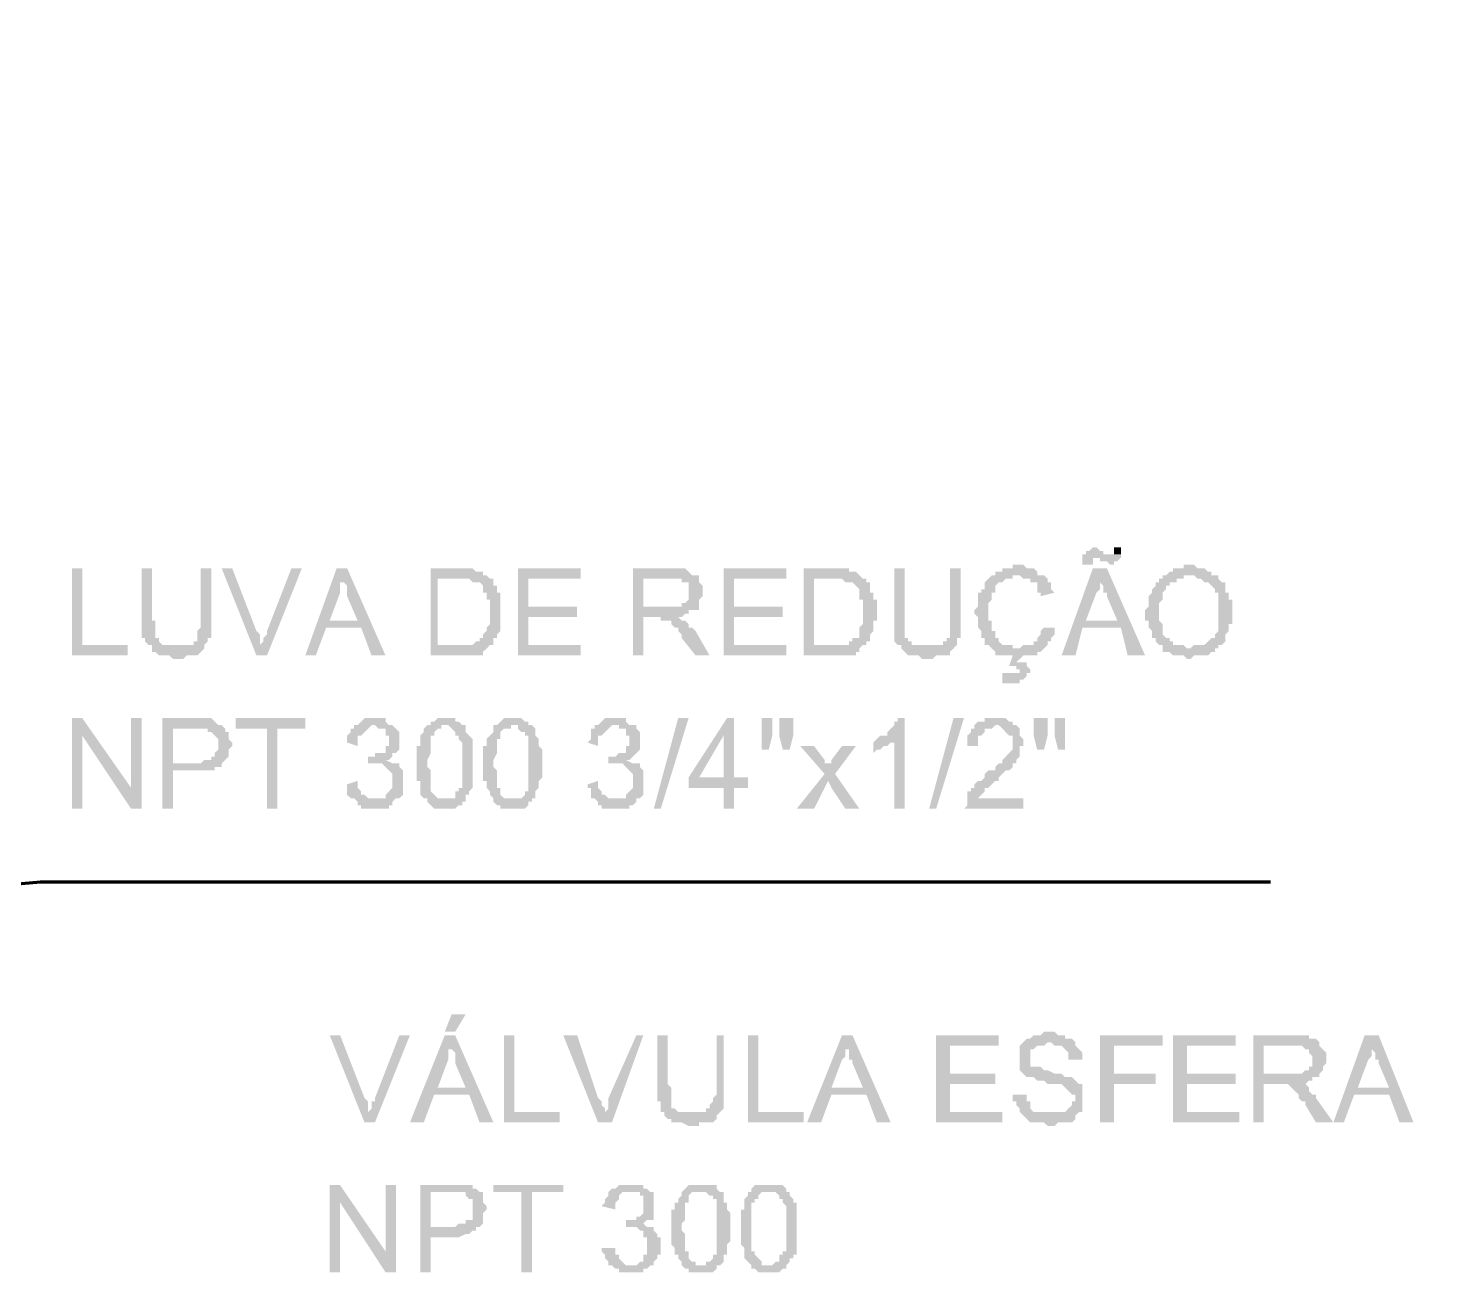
# Model space of a CAD drawing. Header units: millimetres. Extents: x 4161 to 13726, y 828 to 4470.
# Drawn here: x 8910.1 to 9028.5, y 1327.4 to 1433.7 of the extents above; entities that cross this region are included whole.
import ezdxf

# ---------------------------------------------------------------- set-up
doc = ezdxf.new("R2010")
doc.units = ezdxf.units.MM
doc.header["$LTSCALE"] = 10
doc.layers.add('AUX_01', color=1, linetype='Continuous')
doc.layers.add('H', color=7, linetype='Continuous', lineweight=100)
doc.layers.add('P', color=250, linetype='Continuous', lineweight=100)

# ---------------------------------------------------------------- blocks, each defined once
blk = doc.blocks.new('A$C264A139D')
at = {"layer": 'H', "linetype": 'Continuous'}
for points in [[(500.88, 289.41), (500.59, 289.12), (500.29, 289.12), (500.29, 288.82), (500, 288.82), (500, 288.53), (500, 288.24), (500, 287.94), (500.88, 287.94), (500.88, 288.53), (503.24, 288.53), (503.24, 288.82), (501.76, 288.82), (501.76, 289.12), (501.47, 289.12), (501.18, 289.41)], [(503.24, 289.41), (502.65, 289.41), (502.65, 288.82), (502.35, 288.82), (503.24, 288.82), (503.24, 289.12)], [(494.71, 287.94), (494.12, 287.94), (494.12, 287.65), (493.24, 287.65), (493.24, 287.35), (492.65, 287.35), (492.65, 287.06), (492.35, 287.06), (492.06, 286.76), (491.76, 286.47), (491.76, 286.18), (491.76, 285.88), (491.47, 285.88), (491.47, 285.59), (491.18, 285.59), (491.18, 284.41), (490.88, 284.12), (490.88, 283.82), (491.18, 283.53), (491.18, 282.65), (491.47, 282.35), (491.47, 281.76), (491.76, 281.76), (491.76, 281.47), (491.76, 281.18), (492.06, 281.18), (492.35, 280.88), (494.71, 280.88), (494.12, 280.88), (494.12, 281.18), (493.53, 281.18), (493.24, 281.18), (492.94, 281.47), (492.94, 281.76), (492.65, 281.76), (492.65, 282.35), (492.35, 282.35), (492.35, 283.24), (492.06, 283.24), (492.06, 284.12), (492.06, 284.71), (492.35, 285), (492.35, 285.59), (492.65, 285.59), (492.65, 285.88), (492.65, 286.18), (492.94, 286.47), (493.24, 286.47), (493.53, 286.76), (494.12, 286.76), (494.12, 287.06), (496.76, 287.06), (496.47, 287.06), (496.18, 287.06), (496.18, 287.35), (495.88, 287.65), (495.29, 287.65), (495, 287.94)], [(503.24, 288.53), (500.88, 288.53), (501.18, 288.53), (501.47, 288.53), (501.47, 288.24), (502.06, 288.24), (502.35, 287.94), (502.65, 287.94), (502.65, 288.24), (502.94, 288.24)], [(509.12, 287.94), (508.53, 287.94), (508.53, 287.65), (507.65, 287.65), (507.65, 287.35), (507.35, 287.35), (507.06, 287.06), (506.76, 287.06), (509.41, 287.06), (509.71, 286.76), (510, 286.76), (510.29, 286.47), (510.59, 286.47), (510.88, 286.18), (511.18, 285.88), (511.18, 285.59), (511.47, 285.59), (511.47, 285), (511.47, 282.94), (511.47, 282.65), (511.47, 282.35), (511.18, 282.06), (511.18, 281.76), (510.88, 281.76), (510.59, 281.47), (510.29, 281.18), (510, 281.18), (509.41, 281.18), (509.12, 280.88), (511.47, 280.88), (511.47, 281.18), (511.76, 281.18), (512.06, 281.47), (512.06, 281.76), (512.06, 282.06), (512.35, 282.35), (512.35, 282.94), (512.65, 282.94), (512.65, 285), (512.35, 285), (512.35, 285.59), (512.06, 285.59), (512.06, 285.88), (512.06, 286.18), (512.06, 286.47), (511.76, 286.47), (511.47, 286.76), (511.47, 287.06), (511.18, 287.06), (510.88, 287.06), (510.88, 287.35), (510.59, 287.35), (510.29, 287.65), (509.71, 287.65), (509.41, 287.94)], [(415.59, 287.65), (414.71, 287.65), (414.71, 280.29), (419.41, 280.29), (419.41, 281.18), (415.59, 281.18)], [(421.47, 287.65), (420.59, 287.65), (420.59, 283.24), (420.59, 281.76), (420.88, 281.76), (420.88, 281.47), (421.18, 281.18), (423.53, 281.18), (422.65, 281.18), (422.35, 281.18), (422.06, 281.47), (422.06, 281.76), (421.76, 281.76), (421.76, 282.35), (421.76, 283.24), (421.47, 283.24)], [(426.47, 287.65), (425.59, 287.65), (425.59, 282.65), (425.29, 282.35), (425.29, 282.06), (425.29, 281.76), (425.29, 281.47), (425, 281.47), (425, 281.18), (424.71, 281.18), (424.41, 281.18), (421.47, 281.18), (421.47, 280.88), (421.47, 280.59), (421.76, 280.59), (422.06, 280.29), (422.35, 280.29), (422.94, 280.29), (423.24, 280), (424.12, 280), (424.41, 280.29), (425, 280.29), (425.29, 280.29), (425.59, 280.59), (425.88, 280.88), (425.88, 281.18), (426.18, 281.47), (426.18, 281.76), (426.47, 281.76), (426.47, 282.06), (426.47, 283.24)], [(428.24, 287.65), (427.35, 287.65), (430.29, 280.29), (430.59, 281.18), (430.59, 281.47), (430.59, 281.76), (430.59, 282.06), (430.29, 282.35)], [(434.12, 287.65), (433.24, 287.65), (431.18, 282.35), (431.18, 282.06), (430.88, 281.76), (430.88, 281.47), (430.59, 281.18), (430.29, 280.29), (431.18, 280.29)], [(437.94, 287.65), (437.06, 287.65), (434.41, 280.29), (435.29, 280.29), (436.18, 282.65), (439.12, 282.65), (436.47, 283.24), (437.35, 285.59), (437.35, 285.88), (437.35, 286.47), (437.65, 286.47), (437.65, 286.76)], [(437.94, 287.65), (437.65, 286.76), (437.65, 286.47), (437.94, 286.18), (437.94, 285.59), (437.94, 285.29), (438.82, 283.24), (436.47, 283.24), (439.12, 282.65), (440, 280.29), (441.18, 280.29)], [(447.35, 287.65), (445, 287.65), (445, 280.29), (448.53, 280.29), (449.41, 280.29), (449.41, 280.59), (449.71, 280.88), (450, 281.18), (445.59, 281.18), (445.59, 286.76), (450, 286.76), (449.71, 287.06), (449.41, 287.06), (449.41, 287.35), (448.82, 287.35), (448.53, 287.65), (447.65, 287.65)], [(450, 286.76), (447.35, 286.76), (448.24, 286.76), (448.53, 286.47), (448.82, 286.47), (449.12, 286.47), (449.41, 286.18), (449.41, 285.88), (449.41, 285.59), (449.71, 285.59), (449.71, 285), (450, 285), (450, 282.94), (449.71, 282.65), (449.71, 282.35), (449.41, 282.06), (449.41, 281.76), (449.12, 281.76), (449.12, 281.47), (448.82, 281.47), (448.53, 281.18), (448.24, 281.18), (445.59, 281.18), (450, 281.18), (450.29, 281.18), (450.29, 281.47), (450.29, 281.76), (450.59, 281.76), (450.59, 282.06), (450.88, 282.35), (450.88, 282.65), (450.88, 283.24), (450.88, 284.12), (450.88, 285), (450.88, 285.59), (450.59, 285.59), (450.59, 286.18), (450.29, 286.18), (450.29, 286.47), (450.29, 286.76)], [(457.65, 287.65), (452.35, 287.65), (452.35, 280.29), (457.65, 280.29), (457.65, 281.18), (453.24, 281.18), (453.24, 283.53), (457.35, 283.53), (457.35, 284.41), (453.24, 284.41), (453.24, 286.76), (457.65, 286.76)], [(465.29, 287.65), (462.06, 287.65), (462.06, 280.29), (462.94, 280.29), (462.94, 283.53), (466.18, 283.53), (466.47, 283.82), (466.76, 283.82), (466.76, 284.12), (467.06, 284.12), (467.35, 284.12), (467.65, 284.12), (462.94, 284.41), (462.94, 286.76), (465.29, 286.76), (467.65, 287.06), (467.35, 287.06), (467.06, 287.06), (466.76, 287.35), (466.47, 287.65), (465.59, 287.65)], [(467.65, 287.06), (465.29, 286.76), (466.18, 286.76), (466.18, 286.47), (466.47, 286.47), (466.76, 286.47), (466.76, 286.18), (466.76, 285.88), (466.76, 285.59), (466.76, 285), (466.47, 284.71), (466.18, 284.71), (466.18, 284.41), (462.94, 284.41), (467.65, 284.12), (467.65, 284.41), (467.65, 284.71), (467.65, 285), (467.94, 285.29), (467.94, 285.59), (467.94, 286.18), (467.65, 286.47), (467.65, 286.76)], [(475, 287.65), (469.71, 287.65), (469.71, 280.29), (475, 280.29), (475, 281.18), (470.59, 281.18), (470.59, 283.53), (474.71, 283.53), (474.71, 284.41), (470.59, 284.41), (470.59, 286.76), (475, 286.76)], [(478.82, 287.65), (476.47, 287.65), (476.47, 280.29), (480, 280.29), (480.29, 280.29), (480.88, 280.29), (480.88, 280.59), (481.18, 280.59), (481.18, 280.88), (481.47, 281.18), (477.35, 281.18), (477.35, 286.76), (481.47, 286.76), (481.18, 287.06), (480.88, 287.35), (480.29, 287.35), (480.29, 287.65), (479.12, 287.65)], [(481.47, 286.76), (478.82, 286.76), (479.71, 286.76), (480, 286.47), (480.29, 286.47), (480.59, 286.47), (480.88, 286.18), (481.18, 285.88), (481.18, 285.59), (481.18, 285), (481.47, 285), (481.47, 282.94), (481.18, 282.65), (481.18, 282.35), (481.18, 282.06), (481.18, 281.76), (480.88, 281.76), (480.59, 281.76), (480.59, 281.47), (480.29, 281.47), (480.29, 281.18), (480, 281.18), (479.71, 281.18), (477.35, 281.18), (481.47, 281.18), (481.76, 281.18), (481.76, 281.47), (482.06, 281.47), (482.06, 281.76), (482.06, 282.06), (482.35, 282.35), (482.35, 282.65), (482.35, 283.24), (482.65, 283.24), (482.65, 284.12), (482.65, 285), (482.35, 285), (482.35, 285.59), (482.06, 285.59), (482.06, 286.18), (482.06, 286.47), (481.76, 286.47), (481.76, 286.76)], [(485, 287.65), (484.12, 287.65), (484.12, 283.24), (484.12, 281.76), (484.12, 281.47), (484.41, 281.18), (486.76, 281.18), (485.88, 281.18), (485.59, 281.18), (485.59, 281.47), (485.29, 281.47), (485.29, 281.76), (485, 281.76), (485, 282.35), (485, 283.24)], [(489.71, 287.65), (488.82, 287.65), (488.82, 282.65), (488.82, 282.35), (488.82, 282.06), (488.82, 281.76), (488.53, 281.76), (488.53, 281.47), (488.24, 281.47), (488.24, 281.18), (487.94, 281.18), (484.71, 281.18), (484.71, 280.88), (485, 280.59), (485.29, 280.29), (485.59, 280.29), (486.18, 280.29), (486.47, 280), (487.35, 280), (487.65, 280.29), (488.24, 280.29), (488.82, 280.29), (488.82, 280.59), (489.12, 280.88), (489.41, 281.18), (489.41, 281.47), (489.41, 281.76), (489.71, 281.76), (489.71, 282.06), (489.71, 283.24)], [(496.76, 287.06), (494.71, 287.06), (495, 286.76), (495.59, 286.76), (495.59, 286.47), (495.88, 286.47), (496.18, 286.47), (496.18, 286.18), (496.18, 285.59), (496.47, 285.59), (496.47, 285.29), (497.65, 285.59), (497.35, 285.88), (497.35, 286.47), (497.06, 286.47), (497.06, 286.76)], [(502.06, 287.65), (500.88, 287.65), (498.24, 280.29), (499.41, 280.29), (500, 282.65), (503.24, 282.65), (500.29, 283.24), (501.18, 285.59), (501.47, 285.88), (501.47, 286.47), (501.47, 286.76)], [(502.06, 287.65), (501.47, 286.76), (501.47, 286.47), (501.76, 286.18), (501.76, 285.59), (502.06, 285.59), (502.06, 285.29), (502.94, 283.24), (500.29, 283.24), (503.24, 282.65), (503.82, 280.29), (505.29, 280.29)], [(506.76, 287.06), (506.76, 286.76), (506.47, 286.76), (506.47, 286.47), (506.18, 286.47), (506.18, 286.18), (505.88, 285.88), (505.88, 285.59), (505.59, 285.29), (505.59, 284.41), (505.29, 284.12), (505.29, 283.82), (505.29, 283.24), (505.59, 283.24), (505.59, 282.65), (505.88, 282.35), (505.88, 281.76), (506.18, 281.76), (506.18, 281.47), (506.47, 281.18), (506.76, 281.18), (506.76, 280.88), (506.76, 280.59), (507.35, 280.59), (507.65, 280.29), (508.53, 280.29), (508.82, 280), (509.12, 280), (509.41, 280.29), (510.29, 280.29), (510.59, 280.29), (510.88, 280.59), (511.18, 280.59), (511.18, 280.88), (511.47, 280.88), (508.82, 280.88), (508.53, 281.18), (507.94, 281.18), (507.65, 281.18), (507.65, 281.47), (507.35, 281.47), (507.35, 281.76), (507.06, 281.76), (506.76, 282.06), (506.76, 282.35), (506.76, 282.94), (506.47, 283.24), (506.47, 284.71), (506.76, 285), (506.76, 285.59), (507.06, 285.88), (507.06, 286.18), (507.35, 286.18), (507.35, 286.47), (507.65, 286.47), (507.94, 286.47), (507.94, 286.76), (508.53, 286.76), (508.53, 287.06), (509.12, 287.06)], [(465.88, 283.53), (464.12, 283.53), (464.41, 283.53), (464.41, 283.24), (465, 283.24), (465.29, 283.24), (465.29, 282.94), (465.59, 282.65), (465.88, 282.65), (465.88, 282.35), (466.18, 282.06), (466.18, 281.76), (467.35, 280.29), (468.53, 280.29), (467.35, 282.35), (467.06, 282.65), (466.76, 282.65), (466.76, 282.94), (466.47, 283.24), (466.18, 283.24)], [(496.76, 282.65), (496.47, 282.35), (496.47, 282.06), (496.18, 281.76), (496.18, 281.47), (495.88, 281.47), (495.88, 281.18), (495.59, 281.18), (495, 281.18), (494.71, 280.88), (492.35, 280.88), (492.65, 280.59), (492.65, 280.29), (493.24, 280.29), (494.12, 280.29), (493.82, 279.41), (494.41, 279.41), (494.41, 279.12), (494.71, 279.12), (494.71, 278.82), (494.41, 278.82), (493.82, 278.82), (495.29, 278.82), (495.59, 278.82), (495.59, 279.12), (495.29, 279.41), (495.29, 279.71), (494.71, 279.71), (494.41, 279.71), (494.71, 280), (495, 280.29), (495.59, 280.29), (495.88, 280.29), (496.18, 280.29), (496.18, 280.59), (496.47, 280.59), (496.76, 280.88), (497.06, 281.18), (497.06, 281.47), (497.35, 281.47), (497.35, 281.76), (497.65, 282.06), (497.65, 282.65)], [(493.24, 278.82), (493.24, 277.94), (494.71, 277.94), (494.71, 278.24), (495, 278.24), (495.29, 278.53), (495.29, 278.82), (493.53, 278.82)], [(415.59, 275), (414.71, 275), (414.71, 267.35), (415.59, 267.35), (415.59, 273.53)], [(415.59, 275), (415.59, 273.53), (419.71, 267.35), (419.71, 269.12)], [(420.59, 275), (419.71, 275), (419.71, 267.35), (420.59, 267.35)], [(425.29, 275), (422.35, 275), (422.35, 267.35), (423.24, 267.35), (423.24, 270.59), (425.88, 270.59), (426.18, 270.59), (426.76, 270.59), (426.76, 270.88), (427.35, 270.88), (427.35, 271.18), (423.24, 271.18), (423.24, 274.12), (427.65, 274.12), (427.35, 274.41), (427.06, 274.41), (426.76, 274.71), (426.47, 275)], [(434.41, 275), (428.53, 275), (428.53, 274.12), (431.18, 274.12), (431.18, 267.35), (432.06, 267.35), (432.06, 274.12), (434.41, 274.12)], [(440.29, 275), (439.41, 275), (439.12, 274.71), (438.82, 274.41), (438.53, 274.41), (440.29, 274.41), (440.59, 274.12), (441.18, 274.12), (441.18, 273.82), (441.18, 273.53), (441.47, 273.53), (441.47, 272.94), (441.47, 272.65), (441.18, 272.65), (441.18, 272.35), (441.18, 272.06), (440.88, 272.06), (440.59, 272.06), (440.29, 272.06), (440.29, 271.76), (440, 271.76), (441.76, 271.76), (441.76, 272.06), (442.06, 272.06), (442.35, 272.35), (442.35, 273.82), (442.06, 274.12), (441.76, 274.41), (441.47, 274.41), (441.18, 274.71), (441.18, 275)], [(446.18, 275), (445.59, 275), (445.29, 274.71), (445, 274.71), (445, 274.41), (444.71, 274.41), (446.47, 274.41), (446.76, 274.12), (447.06, 273.82), (447.06, 273.53), (447.35, 273.53), (447.35, 273.24), (447.65, 272.94), (447.65, 271.18), (447.65, 269.12), (447.35, 269.12), (447.35, 268.82), (447.06, 268.82), (447.06, 268.53), (447.06, 268.24), (446.76, 268.24), (446.47, 268.24), (446.18, 268.24), (447.94, 268.24), (447.94, 268.53), (448.24, 268.53), (448.24, 268.82), (448.53, 269.12), (448.53, 269.71), (448.53, 270), (448.53, 272.35), (448.53, 272.65), (448.53, 272.94), (448.53, 273.24), (448.24, 273.53), (447.94, 273.82), (447.94, 274.12), (447.94, 274.41), (447.65, 274.41), (447.35, 274.71), (447.06, 274.71), (447.06, 275), (446.47, 275)], [(451.76, 275), (451.18, 275), (450.88, 274.71), (450.59, 274.41), (450.29, 274.41), (452.35, 274.41), (452.35, 274.12), (452.65, 273.82), (452.94, 273.82), (452.94, 273.53), (453.24, 273.53), (453.24, 273.24), (453.24, 272.94), (453.24, 271.18), (453.24, 269.12), (453.24, 268.82), (452.94, 268.82), (452.94, 268.53), (452.65, 268.24), (452.35, 268.24), (451.76, 268.24), (453.53, 268.24), (453.82, 268.24), (453.82, 268.53), (453.82, 268.82), (454.12, 269.12), (454.12, 269.71), (454.41, 270), (454.41, 272.35), (454.12, 272.65), (454.12, 272.94), (454.12, 273.24), (453.82, 273.53), (453.82, 273.82), (453.82, 274.12), (453.53, 274.41), (453.24, 274.41), (453.24, 274.71), (452.94, 274.71), (452.65, 275), (452.35, 275)], [(460.59, 275), (459.71, 275), (459.41, 274.71), (459.12, 274.41), (458.82, 274.41), (460.88, 274.41), (460.88, 274.12), (461.47, 274.12), (461.47, 273.82), (461.47, 273.53), (461.76, 273.53), (461.76, 272.94), (461.76, 272.65), (461.47, 272.65), (461.47, 272.35), (461.47, 272.06), (461.18, 272.06), (460.88, 272.06), (460.59, 271.76), (460.29, 271.76), (462.06, 271.76), (462.35, 272.06), (462.65, 272.35), (462.65, 273.82), (462.35, 274.12), (462.35, 274.41), (462.06, 274.41), (461.76, 274.41), (461.47, 274.71), (461.47, 275), (460.88, 275)], [(463.82, 267.35), (465.88, 275), (466.76, 275), (464.41, 267.35)], [(470.59, 275), (470, 275), (466.76, 270), (466.76, 269.12), (469.71, 269.12), (469.71, 267.35), (470.59, 267.35), (470.59, 269.12), (471.76, 269.12), (471.76, 270), (467.65, 270), (469.71, 273.53)], [(470.59, 275), (469.71, 273.53), (469.71, 270), (467.65, 270), (470.59, 270)], [(473.82, 275), (472.94, 275), (472.94, 273.53), (472.94, 272.35), (473.53, 272.35), (473.82, 273.53)], [(475.59, 275), (474.41, 275), (474.41, 273.53), (474.71, 272.35), (475.29, 272.35), (475.59, 273.53)], [(485, 275), (484.41, 275), (484.41, 274.71), (484.12, 274.71), (484.12, 274.41), (483.82, 274.12), (483.53, 273.82), (483.53, 273.53), (483.24, 273.53), (482.94, 273.53), (484.12, 273.24), (484.12, 267.35), (485, 267.35)], [(487.06, 267.35), (489.12, 275), (490, 275), (487.65, 267.35)], [(492.65, 275), (491.76, 275), (491.76, 274.71), (491.18, 274.71), (490.88, 274.41), (490.88, 274.12), (490.59, 274.12), (490.59, 273.82), (490.29, 273.53), (490.29, 273.24), (490.29, 272.94), (490.29, 272.65), (491.18, 272.65), (491.18, 273.53), (491.47, 273.53), (491.76, 273.82), (491.76, 274.12), (492.35, 274.12), (492.65, 274.41), (494.41, 274.41), (494.12, 274.41), (494.12, 274.71), (493.82, 274.71), (493.53, 275), (492.94, 275)], [(497.06, 275), (495.88, 275), (495.88, 273.53), (496.18, 272.35), (496.76, 272.35), (497.06, 273.53)], [(498.53, 275), (497.65, 275), (497.65, 273.53), (497.94, 272.35), (498.53, 272.35), (498.53, 273.53)], [(427.65, 274.12), (425.29, 274.12), (426.18, 274.12), (426.18, 273.82), (426.47, 273.82), (426.76, 273.53), (427.06, 273.24), (427.06, 272.35), (426.76, 272.06), (426.76, 271.76), (426.47, 271.76), (426.47, 271.47), (425.88, 271.47), (425.59, 271.18), (423.24, 271.18), (427.35, 271.18), (427.65, 271.47), (427.94, 271.76), (427.94, 272.35), (428.24, 272.65), (428.24, 272.94), (427.94, 273.24), (427.94, 273.82), (427.65, 273.82)], [(438.53, 274.41), (438.53, 274.12), (438.24, 274.12), (438.24, 273.82), (437.94, 273.53), (437.94, 273.24), (437.94, 272.94), (438.82, 272.65), (438.82, 273.53), (439.12, 273.53), (439.41, 273.82), (439.71, 274.12), (440, 274.41), (440.29, 274.41)], [(444.71, 274.41), (444.41, 274.12), (444.41, 273.82), (444.12, 273.53), (444.12, 273.24), (444.12, 272.65), (443.82, 272.65), (443.82, 271.18), (443.82, 269.71), (444.12, 269.71), (444.12, 269.12), (444.12, 268.82), (444.12, 268.53), (444.41, 268.24), (444.71, 268.24), (444.71, 267.94), (445, 267.65), (445.29, 267.35), (445.59, 267.35), (445.88, 267.35), (446.47, 267.35), (446.76, 267.35), (447.06, 267.35), (447.35, 267.65), (447.65, 267.65), (447.65, 267.94), (447.94, 267.94), (447.94, 268.24), (445.59, 268.24), (445.29, 268.53), (445, 268.82), (445, 269.12), (445, 270.59), (444.71, 270.88), (444.71, 271.47), (445, 272.06), (445, 273.24), (445, 273.53), (445.29, 273.53), (445.29, 273.82), (445.59, 274.12), (445.88, 274.12), (445.88, 274.41), (446.18, 274.41)], [(450.29, 274.41), (450.29, 274.12), (450.29, 273.82), (450, 273.53), (449.71, 273.24), (449.71, 272.65), (449.41, 272.65), (449.41, 271.18), (449.41, 269.71), (449.71, 269.71), (449.71, 269.12), (450, 268.82), (450, 268.53), (450.29, 268.24), (450.29, 267.94), (450.59, 267.65), (450.88, 267.65), (450.88, 267.35), (451.47, 267.35), (451.76, 267.35), (452.35, 267.35), (452.94, 267.35), (453.24, 267.65), (453.24, 267.94), (453.53, 267.94), (453.53, 268.24), (451.47, 268.24), (451.18, 268.24), (450.88, 268.53), (450.88, 268.82), (450.88, 269.12), (450.59, 269.12), (450.59, 270.59), (450.29, 270.88), (450.29, 271.47), (450.59, 272.06), (450.59, 273.24), (450.88, 273.24), (450.88, 273.53), (450.88, 273.82), (451.18, 274.12), (451.76, 274.12), (451.76, 274.41)], [(458.82, 274.41), (458.82, 274.12), (458.53, 274.12), (458.53, 273.82), (458.53, 273.53), (458.53, 273.24), (458.24, 272.94), (459.12, 272.65), (459.12, 273.53), (459.41, 273.53), (459.71, 273.82), (460, 274.12), (460.29, 274.41), (460.59, 274.41)], [(482.94, 273.53), (482.65, 273.24), (482.35, 272.94), (482.35, 272.06), (482.65, 272.35), (482.94, 272.35), (483.24, 272.65), (483.53, 272.65), (483.82, 272.94), (484.12, 272.94), (484.12, 273.24)], [(494.41, 274.41), (492.65, 274.41), (492.94, 274.41), (493.24, 274.12), (493.53, 273.82), (493.82, 273.53), (494.12, 273.53), (494.12, 273.24), (494.12, 272.35), (493.82, 272.06), (493.53, 271.76), (493.24, 271.47), (493.24, 271.18), (492.94, 271.18), (492.65, 270.88), (492.65, 270.59), (492.35, 270.59), (492.06, 270.59), (491.76, 270.29), (491.76, 270), (491.47, 269.71), (491.18, 269.71), (490.88, 269.41), (490.88, 269.12), (490.59, 269.12), (490.59, 268.82), (490.29, 268.82), (490.29, 268.53), (490.29, 268.24), (490.29, 267.65), (490, 267.35), (495, 267.35), (495, 268.24), (491.18, 268.24), (491.47, 268.53), (491.76, 268.82), (491.76, 269.12), (492.06, 269.12), (492.35, 269.41), (492.65, 269.71), (492.94, 269.71), (492.94, 270), (493.24, 270.29), (493.53, 270.59), (493.82, 270.59), (494.12, 270.88), (494.12, 271.18), (494.41, 271.18), (494.41, 271.47), (494.71, 271.76), (494.71, 272.06), (494.71, 272.65), (495, 272.65), (495, 273.24), (494.71, 273.53), (494.71, 273.82), (494.71, 274.12)], [(477.35, 272.65), (476.18, 272.65), (478.24, 270.29), (478.53, 269.71), (478.82, 269.12), (480, 267.35), (481.18, 267.35), (479.12, 270.29), (478.53, 271.18), (478.24, 271.18), (478.24, 271.47)], [(480.88, 272.65), (479.71, 272.65), (478.82, 271.47), (478.82, 271.18), (478.53, 271.18), (479.12, 270.29)], [(442.06, 271.18), (440.29, 271.18), (440.88, 271.18), (441.18, 270.88), (441.47, 270.59), (441.76, 270.29), (441.76, 269.71), (441.76, 269.12), (441.47, 268.82), (441.18, 268.53), (441.18, 268.24), (440.88, 268.24), (438.53, 268.24), (438.82, 267.94), (438.82, 267.65), (439.12, 267.65), (439.12, 267.35), (439.71, 267.35), (440, 267.35), (440.59, 267.35), (440.88, 267.35), (441.47, 267.35), (441.47, 267.65), (441.76, 267.65), (441.76, 267.94), (442.06, 268.24), (442.35, 268.24), (442.65, 268.53), (442.65, 269.12), (442.65, 270.59), (442.35, 270.88), (442.35, 271.18)], [(462.35, 271.18), (460.88, 271.18), (461.18, 271.18), (461.47, 270.88), (461.76, 270.59), (462.06, 270.29), (462.06, 269.71), (462.06, 269.12), (461.76, 268.82), (461.47, 268.53), (461.47, 268.24), (461.18, 268.24), (458.82, 268.24), (459.12, 267.94), (459.12, 267.65), (459.41, 267.65), (459.41, 267.35), (460, 267.35), (460.29, 267.35), (460.88, 267.35), (461.18, 267.35), (461.76, 267.35), (461.76, 267.65), (462.06, 267.65), (462.35, 267.94), (462.35, 268.24), (462.65, 268.24), (462.94, 268.53), (462.94, 269.12), (462.94, 270.59), (462.65, 270.88), (462.65, 271.18)], [(478.24, 270.29), (475.88, 267.35), (477.35, 267.35), (478.53, 269.71)], [(438.82, 269.71), (437.94, 269.41), (437.94, 269.12), (437.94, 268.53), (438.24, 268.24), (438.53, 268.24), (440.29, 268.24), (439.71, 268.24), (439.41, 268.53), (439.12, 268.53), (439.12, 268.82), (438.82, 269.12), (438.82, 269.41)], [(459.12, 269.71), (458.24, 269.41), (458.24, 269.12), (458.53, 269.12), (458.53, 268.53), (458.53, 268.24), (458.82, 268.24), (460.59, 268.24), (460, 268.24), (459.71, 268.53), (459.41, 268.53), (459.41, 268.82), (459.12, 269.12), (459.12, 269.41)], [(447.94, 250), (446.76, 250), (446.18, 248.53), (447.06, 248.53)], [(437.35, 248.24), (436.47, 248.24), (439.41, 240.88), (439.71, 241.76), (439.71, 242.06), (439.71, 242.35), (439.71, 242.65), (439.41, 242.94)], [(443.24, 248.24), (442.35, 248.24), (440.29, 242.94), (440.29, 242.65), (440, 242.65), (440, 242.06), (439.71, 241.76), (439.41, 240.88), (440.29, 240.88)], [(447.06, 248.24), (446.18, 248.24), (443.24, 240.88), (444.41, 240.88), (445.29, 243.24), (448.24, 243.24), (445.59, 243.82), (446.47, 246.18), (446.47, 246.47), (446.47, 247.06), (446.76, 247.06), (446.76, 247.35)], [(447.06, 248.24), (446.76, 247.35), (446.76, 247.06), (447.06, 246.76), (447.06, 246.18), (447.06, 245.88), (447.94, 243.82), (445.59, 243.82), (448.24, 243.24), (449.12, 240.88), (450.29, 240.88)], [(452.06, 248.24), (451.18, 248.24), (451.18, 240.88), (455.88, 240.88), (455.88, 241.76), (452.06, 241.76)], [(457.35, 248.24), (456.18, 248.24), (459.12, 240.88), (459.71, 241.76), (459.71, 242.06), (459.41, 242.35), (459.41, 242.65), (459.12, 242.94)], [(462.94, 248.24), (462.35, 248.24), (460, 242.94), (460, 242.65), (460, 242.06), (459.71, 241.76), (459.12, 240.88), (460.29, 240.88)], [(465, 248.24), (464.12, 248.24), (464.12, 244.12), (464.12, 242.65), (464.41, 242.65), (464.41, 242.06), (464.41, 241.76), (466.76, 241.76), (466.18, 241.76), (465.88, 241.76), (465.59, 242.06), (465.29, 242.06), (465.29, 242.35), (465.29, 242.65), (465.29, 242.94), (465.29, 243.82), (465, 244.12)], [(469.71, 248.24), (469.12, 248.24), (469.12, 243.24), (468.82, 242.94), (468.82, 242.65), (468.53, 242.35), (468.53, 242.06), (468.24, 242.06), (468.24, 241.76), (467.94, 241.76), (464.71, 241.76), (464.71, 241.47), (465, 241.18), (465.29, 241.18), (465.29, 240.88), (465.59, 240.88), (465.88, 240.88), (466.18, 240.88), (466.76, 240.59), (467.65, 240.59), (467.65, 240.88), (468.24, 240.88), (468.82, 240.88), (469.12, 241.18), (469.12, 241.47), (469.41, 241.76), (469.71, 242.06), (469.71, 242.35), (469.71, 242.65), (469.71, 244.12)], [(472.65, 248.24), (471.76, 248.24), (471.76, 240.88), (476.47, 240.88), (476.47, 241.76), (472.65, 241.76)], [(480.59, 248.24), (479.71, 248.24), (476.76, 240.88), (477.94, 240.88), (478.82, 243.24), (481.76, 243.24), (478.82, 243.82), (479.71, 246.18), (480, 246.47), (480, 247.06), (480.29, 247.06), (480.29, 247.35)], [(480.59, 248.24), (480.29, 247.35), (480.29, 247.06), (480.29, 246.76), (480.29, 246.18), (480.59, 246.18), (480.59, 245.88), (481.47, 243.82), (478.82, 243.82), (481.76, 243.24), (482.65, 240.88), (483.82, 240.88)], [(492.94, 248.24), (487.65, 248.24), (487.65, 240.88), (493.24, 240.88), (493.24, 241.76), (488.82, 241.76), (488.82, 244.12), (492.65, 244.12), (492.65, 245), (488.82, 245), (488.82, 247.35), (492.94, 247.35)], [(497.06, 248.53), (496.76, 248.53), (496.47, 248.24), (495.88, 248.24), (495.59, 247.94), (495.29, 247.94), (495, 247.65), (494.71, 247.35), (494.71, 247.06), (494.71, 245.59), (494.71, 245.29), (495, 245), (495.29, 244.71), (495.59, 244.71), (495.88, 244.71), (496.18, 244.41), (496.76, 244.41), (497.06, 244.12), (497.35, 244.12), (497.94, 244.12), (498.24, 244.12), (498.53, 243.82), (498.82, 243.53), (499.12, 243.24), (499.41, 243.24), (499.41, 242.65), (499.12, 242.65), (499.12, 242.35), (498.82, 242.06), (498.53, 241.76), (494.71, 241.76), (495, 241.47), (495.29, 241.18), (495.59, 240.88), (495.88, 240.88), (496.76, 240.88), (497.06, 240.59), (497.65, 240.59), (497.94, 240.88), (498.53, 240.88), (498.82, 240.88), (499.12, 240.88), (499.41, 241.18), (499.41, 241.47), (499.71, 241.76), (500, 241.76), (500, 242.06), (500, 242.35), (500, 242.94), (500, 243.53), (500, 243.82), (500, 244.12), (499.71, 244.12), (499.41, 244.41), (499.12, 244.71), (498.82, 244.71), (498.53, 244.71), (498.24, 245), (497.65, 245), (497.06, 245.29), (496.76, 245.29), (496.47, 245.59), (496.18, 245.59), (495.88, 245.59), (495.59, 245.59), (495.59, 245.88), (495.59, 246.76), (495.59, 247.06), (495.88, 247.06), (496.18, 247.35), (496.76, 247.35), (497.06, 247.65), (499.41, 247.65), (499.12, 247.94), (498.82, 247.94), (498.53, 247.94), (498.53, 248.24), (497.94, 248.24), (497.65, 248.53), (497.35, 248.53)], [(499.41, 247.65), (497.06, 247.65), (497.35, 247.65), (497.65, 247.35), (498.24, 247.35), (498.53, 247.06), (498.82, 246.76), (498.82, 246.18), (499.12, 246.18), (500, 246.18), (500, 246.76), (499.71, 247.06), (499.41, 247.35)], [(506.76, 248.24), (501.47, 248.24), (501.47, 240.88), (502.65, 240.88), (502.65, 244.12), (506.18, 244.12), (506.18, 245), (502.65, 245), (502.65, 247.35), (506.76, 247.35)], [(512.94, 248.24), (507.65, 248.24), (507.65, 240.88), (513.24, 240.88), (513.24, 241.76), (508.82, 241.76), (508.82, 244.12), (512.94, 244.12), (512.94, 245), (508.82, 245), (508.82, 247.35), (512.94, 247.35)], [(517.65, 248.24), (514.41, 248.24), (514.41, 240.88), (515.29, 240.88), (515.29, 244.12), (518.82, 244.12), (519.12, 244.41), (519.41, 244.41), (519.41, 244.71), (519.71, 244.71), (520, 244.71), (515.29, 245), (515.29, 247.35), (517.94, 247.35), (520, 247.65), (519.71, 247.94), (519.41, 247.94), (519.12, 247.94), (519.12, 248.24), (518.24, 248.24)], [(520, 247.65), (517.94, 247.35), (518.53, 247.35), (518.82, 247.06), (519.12, 247.06), (519.12, 246.76), (519.41, 246.47), (519.41, 246.18), (519.41, 245.59), (519.12, 245.59), (519.12, 245.29), (518.82, 245.29), (518.53, 245), (515.29, 245), (520, 244.71), (520, 245), (520.29, 245.29), (520.29, 245.59), (520.59, 245.88), (520.59, 246.18), (520.59, 246.76), (520.29, 247.06), (520, 247.35)], [(525, 248.24), (523.82, 248.24), (521.18, 240.88), (522.06, 240.88), (522.94, 243.24), (525.88, 243.24), (523.24, 243.82), (524.12, 246.18), (524.41, 246.47), (524.41, 247.06), (524.41, 247.35)], [(525, 248.24), (524.41, 247.35), (524.41, 247.06), (524.71, 246.76), (524.71, 246.18), (525, 246.18), (525, 245.88), (525.88, 243.82), (523.24, 243.82), (525.88, 243.24), (526.76, 240.88), (527.94, 240.88)], [(518.24, 244.12), (516.76, 244.12), (517.06, 244.12), (517.35, 244.12), (517.65, 243.82), (517.94, 243.53), (518.24, 243.24), (518.24, 242.94), (518.53, 242.65), (518.82, 242.65), (518.82, 242.35), (519.71, 240.88), (521.18, 240.88), (519.71, 242.94), (519.71, 243.24), (519.41, 243.24), (519.12, 243.53), (519.12, 243.82), (518.82, 244.12), (518.53, 244.12)], [(495.29, 243.24), (494.12, 243.24), (494.12, 242.65), (494.41, 242.65), (494.41, 242.35), (494.71, 242.06), (494.71, 241.76), (497.35, 241.76), (496.18, 241.76), (495.88, 241.76), (495.59, 242.06), (495.59, 242.35), (495.59, 242.65), (495.29, 242.65)], [(437.35, 235.59), (436.47, 235.59), (436.47, 228.24), (437.35, 228.24), (437.35, 234.12)], [(437.35, 235.59), (437.35, 234.12), (441.18, 228.24), (441.18, 230)], [(442.06, 235.59), (441.18, 235.59), (441.18, 228.24), (442.06, 228.24)], [(446.76, 235.59), (444.12, 235.59), (444.12, 228.24), (445, 228.24), (445, 231.18), (447.35, 231.18), (447.94, 231.47), (448.24, 231.47), (448.53, 231.76), (448.82, 231.76), (448.82, 232.06), (449.12, 232.06), (445, 232.06), (445, 235), (449.41, 235), (449.12, 235), (448.82, 235.29), (448.53, 235.29), (448.53, 235.59), (448.24, 235.59), (447.94, 235.59), (447.06, 235.59)], [(449.41, 235), (446.76, 235), (447.94, 235), (447.94, 234.71), (448.24, 234.41), (448.53, 234.41), (448.53, 234.12), (448.53, 233.24), (448.53, 232.94), (448.53, 232.65), (448.24, 232.65), (447.94, 232.65), (447.94, 232.35), (447.35, 232.35), (447.06, 232.06), (445, 232.06), (449.12, 232.06), (449.41, 232.35), (449.41, 232.65), (449.41, 233.24), (449.71, 233.53), (449.71, 233.82), (449.41, 234.12), (449.41, 234.71)], [(456.18, 235.59), (450.29, 235.59), (450.29, 235), (452.65, 235), (452.65, 228.24), (453.53, 228.24), (453.53, 235), (456.18, 235)], [(460, 235), (460, 234.71), (459.71, 234.41), (459.71, 234.12), (459.41, 233.82), (460.59, 233.53), (460.59, 234.12), (460.88, 234.41), (460.88, 234.71), (461.18, 235), (461.47, 235), (461.76, 235)], [(461.76, 235.59), (460.88, 235.59), (460.59, 235.29), (460.29, 235.29), (460, 235), (462.06, 235), (462.35, 235), (462.65, 235), (462.65, 234.71), (462.94, 234.71), (462.94, 234.41), (462.94, 234.12), (462.94, 233.82), (462.94, 233.53), (462.94, 233.24), (462.65, 232.94), (462.35, 232.94), (462.35, 232.65), (462.06, 232.65), (461.76, 232.65), (461.47, 232.65), (463.24, 232.65), (463.53, 232.65), (463.82, 232.65), (463.82, 232.94), (463.82, 233.24), (463.82, 234.71), (463.82, 235), (463.53, 235), (463.24, 235.29), (462.94, 235.29), (462.94, 235.59), (462.65, 235.59), (462.06, 235.59)], [(466.18, 235), (466.18, 234.71), (465.88, 234.41), (465.88, 234.12), (465.59, 234.12), (465.59, 233.53), (465.29, 233.53), (465.29, 232.06), (465.29, 230.59), (465.59, 230.29), (465.59, 229.71), (465.88, 229.71), (465.88, 229.41), (466.18, 229.12), (466.18, 228.82), (466.47, 228.53), (466.76, 228.53), (466.76, 228.24), (467.35, 228.24), (467.65, 228.24), (468.24, 228.24), (468.82, 228.24), (469.12, 228.53), (469.12, 228.82), (469.41, 228.82), (467.35, 228.82), (467.35, 229.12), (467.06, 229.12), (466.76, 229.41), (466.76, 229.71), (466.76, 230), (466.47, 230), (466.47, 231.47), (466.18, 231.76), (466.18, 232.35), (466.47, 232.65), (466.47, 234.12), (466.76, 234.12), (466.76, 234.41), (466.76, 234.71), (467.06, 235), (467.65, 235)], [(467.65, 235.59), (467.06, 235.59), (466.76, 235.59), (466.47, 235.29), (466.18, 235), (468.24, 235), (468.53, 234.71), (468.82, 234.71), (468.82, 234.41), (469.12, 234.41), (469.12, 234.12), (469.12, 233.82), (469.12, 232.06), (469.12, 230), (469.12, 229.71), (468.82, 229.71), (468.82, 229.41), (468.53, 229.12), (468.24, 229.12), (468.24, 228.82), (467.65, 228.82), (469.41, 228.82), (469.71, 229.12), (469.71, 229.41), (469.71, 229.71), (470, 229.71), (470, 230), (470, 230.59), (470.29, 230.88), (470.29, 233.24), (470, 233.53), (470, 233.82), (470, 234.12), (469.71, 234.12), (469.71, 234.41), (469.71, 234.71), (469.71, 235), (469.41, 235), (469.12, 235.29), (469.12, 235.59), (468.82, 235.59), (468.53, 235.59), (468.24, 235.59)], [(472.06, 235), (471.76, 235), (471.76, 234.71), (471.47, 234.41), (471.47, 234.12), (471.47, 233.53), (471.18, 233.53), (471.18, 232.06), (471.18, 230.59), (471.47, 230.29), (471.47, 229.71), (471.47, 229.41), (471.76, 229.12), (472.06, 228.82), (472.06, 228.53), (472.35, 228.53), (472.65, 228.24), (472.94, 228.24), (473.24, 228.24), (473.82, 228.24), (474.12, 228.24), (474.41, 228.24), (474.71, 228.53), (475, 228.53), (475, 228.82), (472.94, 228.82), (472.94, 229.12), (472.65, 229.41), (472.35, 229.71), (472.35, 230), (472.06, 230), (472.06, 231.47), (472.06, 231.76), (472.06, 232.35), (472.06, 232.65), (472.06, 234.12), (472.35, 234.12), (472.35, 234.41), (472.65, 234.41), (472.65, 234.71), (472.94, 235), (473.24, 235), (473.53, 235)], [(473.53, 235.59), (472.94, 235.59), (472.65, 235.59), (472.35, 235.59), (472.06, 235.29), (472.06, 235), (473.82, 235), (474.12, 235), (474.41, 234.71), (474.41, 234.41), (474.71, 234.41), (474.71, 234.12), (475, 233.82), (475, 232.06), (475, 230), (474.71, 230), (474.71, 229.71), (474.41, 229.71), (474.41, 229.41), (474.41, 229.12), (474.12, 229.12), (473.82, 228.82), (473.53, 228.82), (475, 228.82), (475.29, 229.12), (475.29, 229.41), (475.59, 229.41), (475.59, 229.71), (475.88, 229.71), (475.88, 230), (475.88, 230.59), (475.88, 230.88), (475.88, 233.24), (475.88, 233.53), (475.88, 233.82), (475.88, 234.12), (475.59, 234.12), (475.59, 234.41), (475.29, 234.71), (475.29, 235), (475, 235), (475, 235.29), (474.71, 235.59), (474.41, 235.59), (473.82, 235.59)], [(461.47, 232.65), (461.47, 232.06), (463.82, 232.06), (463.53, 232.06), (463.24, 232.06), (462.94, 232.35), (463.24, 232.65)], [(463.82, 232.06), (462.06, 232.06), (462.35, 232.06), (462.65, 231.76), (462.94, 231.76), (462.94, 231.47), (462.94, 231.18), (463.24, 231.18), (463.24, 230.29), (463.24, 229.71), (462.94, 229.71), (462.94, 229.41), (462.94, 229.12), (462.65, 229.12), (462.35, 228.82), (460, 228.82), (460.29, 228.82), (460.59, 228.53), (460.88, 228.53), (460.88, 228.24), (461.47, 228.24), (462.35, 228.24), (462.94, 228.24), (462.94, 228.53), (463.24, 228.53), (463.53, 228.82), (463.82, 228.82), (463.82, 229.12), (464.12, 229.41), (464.12, 229.71), (464.41, 229.71), (464.41, 231.18), (464.12, 231.18), (464.12, 231.47), (463.82, 231.76)], [(460.29, 230.29), (459.41, 230.29), (459.41, 230), (459.71, 229.71), (459.71, 229.41), (460, 229.12), (460, 228.82), (461.76, 228.82), (461.47, 228.82), (461.18, 229.12), (460.88, 229.41), (460.88, 229.71), (460.59, 229.71), (460.59, 230.29)]]:
    blk.add_hatch(color=0, dxfattribs=at).paths.add_polyline_path(points)
h = blk.add_hatch(color=0, dxfattribs=at)
edge = h.paths.add_edge_path()
edge.add_line((439.71, 271.76), (439.71, 271.18))
edge.add_line((439.71, 271.18), (442.06, 271.18))
edge.add_line((442.06, 271.18), (441.76, 271.18))
edge.add_line((441.76, 271.18), (441.18, 271.47))
edge.add_line((441.18, 271.47), (441.47, 271.47))
edge.add_line((441.47, 271.47), (441.76, 271.76))
edge.add_line((441.76, 271.76), (440, 271.76))
h = blk.add_hatch(color=0, dxfattribs=at)
edge = h.paths.add_edge_path()
edge.add_line((460, 271.76), (460, 271.18))
edge.add_line((460, 271.18), (462.35, 271.18))
edge.add_line((462.35, 271.18), (462.06, 271.18))
edge.add_line((462.06, 271.18), (461.47, 271.47))
edge.add_line((461.47, 271.47), (461.76, 271.47))
edge.add_line((461.76, 271.47), (462.06, 271.76))
edge.add_line((462.06, 271.76), (460.29, 271.76))
at = {"layer": 'P', "color": 0, "linetype": 'Continuous'}
blk.add_lwpolyline([(351.18, 255.88), (412.06, 261.18), (515.88, 261.18)], dxfattribs=at)

msp = doc.modelspace()

# ---------------------------------------------------------------- linework, layer by layer
at = {"layer": 'AUX_01'}
msp.add_circle((8824.29, 1471.17), 325.22, dxfattribs=at)

# ---------------------------------------------------------------- block references
msp.add_blockref('A$C264A139D', (8499.04, 1100.44), dxfattribs=at)

doc.saveas('drawing.dxf')
